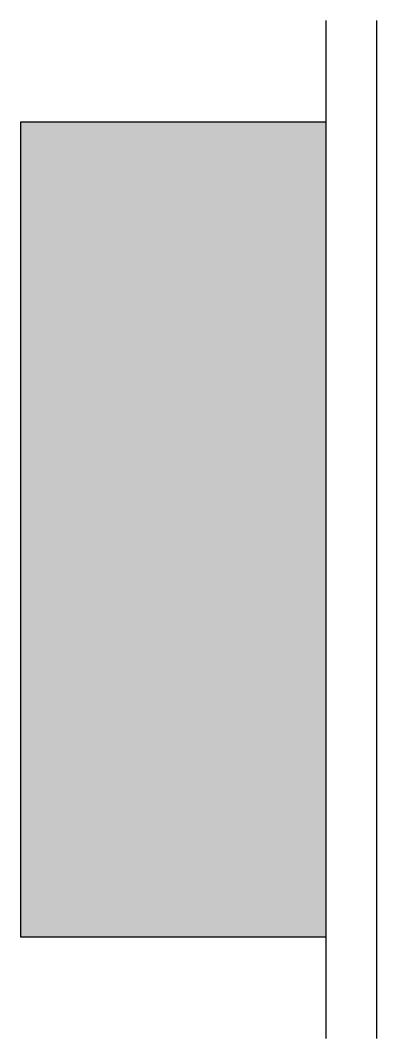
# Model space of a CAD drawing. Header units: millimetres. Extents: x -6080.479 to -6080.304, y -965.724 to -965.224.
import ezdxf

# ---------------------------------------------------------------- set-up
doc = ezdxf.new("R2010")
doc.units = ezdxf.units.MM
doc.layers.add('Tel_Símbolos', color=3, linetype='Continuous')

msp = doc.modelspace()

# ---------------------------------------------------------------- hatches: boundary and pattern name
at = {"layer": 'Tel_Símbolos'}
msp.add_hatch(color=1, dxfattribs=at).paths.add_polyline_path([(-6080.32936, -965.2735), (-6080.47936, -965.2735), (-6080.47936, -965.6735), (-6080.32936, -965.6735)])

# ---------------------------------------------------------------- linework, layer by layer
at = {"layer": 'Tel_Símbolos', "color": 2}
for p, q in [((-6080.32936, -965.2235), (-6080.32936, -965.7235)), ((-6080.30436, -965.2235), (-6080.30436, -965.7235))]:
    msp.add_line(p, q, dxfattribs=at)
at = {"layer": 'Tel_Símbolos', "color": 3}
for p, q in [((-6080.32936, -965.2735), (-6080.47936, -965.2735)), ((-6080.47936, -965.2735), (-6080.47936, -965.6735)), ((-6080.47936, -965.6735), (-6080.32936, -965.6735))]:
    msp.add_line(p, q, dxfattribs=at)

doc.saveas('drawing.dxf')
